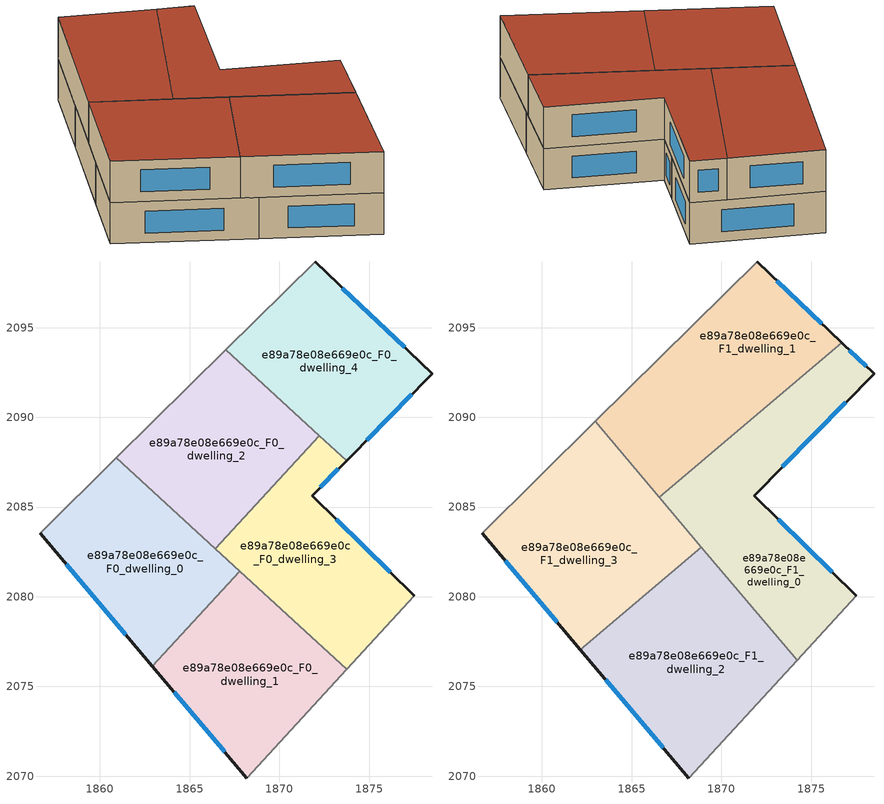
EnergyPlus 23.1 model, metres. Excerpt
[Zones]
e89a78e08e669e0c_F0_dwelling_0
 floor ground (EU_floor_Construction): 1867.78,2081.43 1862.91,2076.13 1856.66,2083.54 1860.91,2087.74 z0
 wall outside (EU_wall_Construction): 1856.66,2083.54 1862.91,2076.13 z0:3
 wall adiabatic (EU_wall_Construction): 1860.91,2087.74 1856.66,2083.54 z0:3
 wall to e89a78e08e669e0c_F0_dwelling_1 (EU_wall_Construction): 1862.91,2076.13 1867.78,2081.43 z0:3
 wall to e89a78e08e669e0c_F0_dwelling_2 (EU_wall_Construction): 1866.44,2082.66 1860.91,2087.74 z0:3
 wall to e89a78e08e669e0c_F0_dwelling_3 (EU_wall_Construction): 1867.78,2081.43 1866.44,2082.66 z0:3
 window (EU_Window_Construction): 1858.12,2081.8 1861.44,2077.87 z0.7:2.3
e89a78e08e669e0c_F0_dwelling_1
 floor ground (EU_floor_Construction): 1873.75,2075.94 1868.18,2069.89 1862.91,2076.13 1867.78,2081.43 z0
 wall outside (EU_wall_Construction): 1862.91,2076.13 1868.18,2069.89 z0:3
 wall adiabatic (EU_wall_Construction): 1868.18,2069.89 1873.75,2075.94 z0:3
 wall to e89a78e08e669e0c_F0_dwelling_3 (EU_wall_Construction): 1873.75,2075.94 1867.78,2081.43 z0:3
 window (EU_Window_Construction): 1864.15,2074.66 1866.95,2071.35 z0.7:2.3
 ceiling adiabatic (EU_roof_Construction): 1868.18,2069.89 1873.75,2075.94 1867.78,2081.43 1862.91,2076.13 z3
e89a78e08e669e0c_F0_dwelling_2
 floor ground (EU_floor_Construction): 1872.23,2088.98 1866.43,2082.66 1860.91,2087.74 1867.02,2093.77 z0
 wall to e89a78e08e669e0c_F0_dwelling_3 (EU_wall_Construction): 1866.43,2082.66 1872.23,2088.98 z0:3
 wall adiabatic (EU_wall_Construction): 1867.02,2093.77 1860.91,2087.74 z0:3
 wall to e89a78e08e669e0c_F0_dwelling_4 (EU_wall_Construction): 1872.23,2088.98 1867.02,2093.77 z0:3
e89a78e08e669e0c_F0_dwelling_3
 floor ground (EU_floor_Construction): 1873.74,2087.59 1871.83,2085.64 1877.53,2080.06 1873.75,2075.94 1866.43,2082.66 1872.23,2088.98 z0
 wall outside (EU_wall_Construction): 1877.53,2080.06 1871.83,2085.64 1873.74,2087.59 z0:3
 wall adiabatic (EU_wall_Construction): 1873.75,2075.94 1877.53,2080.06 z0:3
 wall to e89a78e08e669e0c_F0_dwelling_4 (EU_wall_Construction): 1873.74,2087.59 1872.23,2088.98 z0:3
 window (EU_Window_Construction): 1872.28,2086.1 1873.29,2087.13 / 1876.19,2081.37 1873.17,2084.33 z0.7:2.3
 ceiling adiabatic (EU_roof_Construction): 1874.22,2076.46 1867.76,2084.11 1866.43,2082.66 1873.75,2075.94 1877.53,2080.06 z3
e89a78e08e669e0c_F0_dwelling_4
 floor ground (EU_floor_Construction): 1878.51,2092.44 1873.74,2087.59 1867.02,2093.77 1871.99,2098.67 z0
 wall outside (EU_wall_Construction): 1873.74,2087.59 1878.51,2092.44 1871.99,2098.67 z0:3
 wall adiabatic (EU_wall_Construction): 1871.99,2098.67 1867.02,2093.77 z0:3
 window (EU_Window_Construction): 1876.98,2093.9 1873.52,2097.21 / 1874.86,2088.73 1877.39,2091.3 z0.7:2.3
e89a78e08e669e0c_F1_dwelling_0
 floor to e89a78e08e669e0c_F0_dwelling_3 (EU_floor_Construction): 1873.74,2087.59 1871.83,2085.64 1877.53,2080.06 1874.22,2076.46 1867.76,2084.11 1872.23,2088.98 z3
 floor to e89a78e08e669e0c_F0_dwelling_4 (EU_floor_Construction): 1878.51,2092.44 1873.74,2087.59 1871.44,2089.7 1876.71,2094.16 z3
 floor to e89a78e08e669e0c_F0_dwelling_2 (EU_floor_Construction): 1872.23,2088.98 1867.76,2084.11 1866.53,2085.55 1871.44,2089.7 z3
 wall outside (EU_wall_Construction): 1877.53,2080.06 1871.83,2085.64 1878.51,2092.44 1876.71,2094.16 z3:6
 wall to e89a78e08e669e0c_F1_dwelling_1 (EU_wall_Construction): 1876.71,2094.16 1866.53,2085.55 z3:6
 wall adiabatic (EU_wall_Construction): 1874.22,2076.46 1877.53,2080.06 z3:6
 wall to e89a78e08e669e0c_F1_dwelling_2 (EU_wall_Construction): 1868.89,2082.77 1874.22,2076.46 z3:6
 wall to e89a78e08e669e0c_F1_dwelling_3 (EU_wall_Construction): 1866.53,2085.55 1868.89,2082.77 z3:6
 window (EU_Window_Construction): 1878.09,2092.84 1877.13,2093.75 / 1873.4,2087.24 1876.94,2090.84 / 1876.19,2081.37 1873.17,2084.33 z3.7:5.3
 roof outside (EU_roof_Construction): 1877.53,2080.06 1871.83,2085.64 1878.51,2092.44 1876.71,2094.16 1866.53,2085.55 1874.22,2076.46 z6
e89a78e08e669e0c_F1_dwelling_1
 floor to e89a78e08e669e0c_F0_dwelling_4 (EU_floor_Construction): 1876.71,2094.16 1871.44,2089.7 1867.02,2093.77 1871.99,2098.67 z3
 floor to e89a78e08e669e0c_F0_dwelling_2 (EU_floor_Construction): 1871.44,2089.7 1866.53,2085.55 1862.97,2089.77 1867.02,2093.77 z3
 wall outside (EU_wall_Construction): 1876.71,2094.16 1871.99,2098.67 z3:6
 wall adiabatic (EU_wall_Construction): 1871.99,2098.67 1862.97,2089.77 z3:6
 wall to e89a78e08e669e0c_F1_dwelling_3 (EU_wall_Construction): 1862.97,2089.77 1866.53,2085.55 z3:6
 window (EU_Window_Construction): 1875.6,2095.22 1873.1,2097.61 z3.7:5.3
 roof outside (EU_roof_Construction): 1876.71,2094.16 1871.99,2098.67 1862.97,2089.77 1866.53,2085.55 z6
e89a78e08e669e0c_F1_dwelling_2
 floor to e89a78e08e669e0c_F0_dwelling_0 (EU_floor_Construction): 1867.78,2081.43 1862.91,2076.13 1862.13,2077.05 1867.55,2081.64 z3
 floor adiabatic (EU_floor_Construction): 1868.89,2082.77 1874.22,2076.46 1868.18,2069.89 1862.91,2076.13 1867.78,2081.43 1867.55,2081.64 z3
 wall outside (EU_wall_Construction): 1862.13,2077.05 1868.18,2069.89 z3:6
 wall adiabatic (EU_wall_Construction): 1868.18,2069.89 1874.22,2076.46 z3:6
 wall to e89a78e08e669e0c_F1_dwelling_3 (EU_wall_Construction): 1868.89,2082.77 1862.13,2077.05 z3:6
 window (EU_Window_Construction): 1863.55,2075.37 1866.76,2071.57 z3.7:5.3
 roof outside (EU_roof_Construction): 1868.18,2069.89 1874.22,2076.46 1868.89,2082.77 1862.13,2077.05 z6
e89a78e08e669e0c_F1_dwelling_3
 floor to e89a78e08e669e0c_F0_dwelling_0 (EU_floor_Construction): 1867.55,2081.64 1862.13,2077.05 1856.66,2083.54 1860.91,2087.74 z3
 floor adiabatic (EU_floor_Construction): 1867.76,2084.11 1868.89,2082.77 1867.55,2081.64 1866.44,2082.66 z3
 floor to e89a78e08e669e0c_F0_dwelling_2 (EU_floor_Construction): 1862.97,2089.77 1867.76,2084.11 1866.44,2082.66 1860.91,2087.74 z3
 wall outside (EU_wall_Construction): 1856.66,2083.54 1862.13,2077.05 z3:6
 wall adiabatic (EU_wall_Construction): 1862.97,2089.77 1856.66,2083.54 z3:6
 window (EU_Window_Construction): 1857.94,2082.02 1860.85,2078.58 z3.7:5.3
 roof outside (EU_roof_Construction): 1868.89,2082.77 1862.97,2089.77 1856.66,2083.54 1862.13,2077.05 z6
[Building]
EU S2 Campaign: North Axis=0; Terrain=City; Solar Distribution=FullExterior
[Site:Location]
Budapest.Ferenc.Liszt.Intl.AP: Latitude=47.437; Longitude=19.256; Time Zone=1; Elevation=185
[SizingPeriod:WeatherFileDays]
AnnualSizingPeriod: Begin Month=1; Begin Day of Month=1; End Month=12; End Day of Month=31; Day of Week for Start Day=Monday; Use Weather File Daylight Saving Period=No; Use Weather File Rain and Snow Indicators=No
[MATERIAL]
EU_InternalMass_Material: Roughness=MediumRough; Thickness=0.1; Conductivity=1; Density=1800; Specific Heat=900; Thermal Absorptance=0.9; Solar Absorptance=0.7; Visible Absorptance=0.7
[MATERIAL:NOMASS] Roughness=MediumRough; Thermal Absorptance=0.9; Solar Absorptance=0.7; Visible Absorptance=0.7
Name | Thermal Resistance
EU_wall_NoMass | 0.832559
EU_roof_NoMass | 1.39638
EU_floor_NoMass | 0.872794
[WINDOWMATERIAL:SIMPLEGLAZINGSYSTEM]
EU_Window_SimpleGlazing: UFactor=2.79869; Solar Heat Gain Coefficient=0.75; Visible Transmittance=0.75
[CONSTRUCTION]
EU_wall_Construction: EU_wall_NoMass
EU_roof_Construction: EU_roof_NoMass
EU_floor_Construction: EU_floor_NoMass
EU_Window_Construction: EU_Window_SimpleGlazing
EU_InternalMass_Construction: EU_InternalMass_Material
[ZONE] Type=1; Multiplier=1; Ceiling Height=autocalculate; Floor Area=autocalculate; Part of Total Floor Area=Yes
Name | Volume
e89a78e08e669e0c_F0_dwelling_0 | 187.458
e89a78e08e669e0c_F1_dwelling_0 | 234.353
e89a78e08e669e0c_F0_dwelling_1; e89a78e08e669e0c_F0_dwelling_2 | 187.477
e89a78e08e669e0c_F1_dwelling_1 | 234.335
e89a78e08e669e0c_F1_dwelling_2 | 234.336
e89a78e08e669e0c_F0_dwelling_3 | 187.486
e89a78e08e669e0c_F1_dwelling_3 | 234.337
e89a78e08e669e0c_F0_dwelling_4 | 187.476
[INTERNALMASS] Construction=EU_InternalMass_Construction
Name | Zone or ZoneList | Surface Area
e89a78e08e669e0c_F0_dwelling_0_EU_InternalMass | e89a78e08e669e0c_F0_dwelling_0 | 62.4869
e89a78e08e669e0c_F0_dwelling_1_EU_InternalMass | e89a78e08e669e0c_F0_dwelling_1 | 62.49
e89a78e08e669e0c_F0_dwelling_2_EU_InternalMass | e89a78e08e669e0c_F0_dwelling_2 | 62.4942
e89a78e08e669e0c_F0_dwelling_3_EU_InternalMass | e89a78e08e669e0c_F0_dwelling_3 | 62.4945
e89a78e08e669e0c_F0_dwelling_4_EU_InternalMass | e89a78e08e669e0c_F0_dwelling_4 | 62.4919
e89a78e08e669e0c_F1_dwelling_0_EU_InternalMass | e89a78e08e669e0c_F1_dwelling_0 | 78.1178
e89a78e08e669e0c_F1_dwelling_1_EU_InternalMass | e89a78e08e669e0c_F1_dwelling_1 | 78.1116
e89a78e08e669e0c_F1_dwelling_2_EU_InternalMass | e89a78e08e669e0c_F1_dwelling_2 | 78.1121
e89a78e08e669e0c_F1_dwelling_3_EU_InternalMass | e89a78e08e669e0c_F1_dwelling_3 | 78.1123
[OTHEREQUIPMENT] Fuel Type=Electricity; Design Level Calculation Method=Watts/Area; Power per Zone Floor Area=1; Fraction Latent=0; Fraction Radiant=0; Fraction Lost=0; Carbon Dioxide Generation Rate=0; EndUse Subcategory=EU_Step8_InternalGains
Name | Zone or ZoneList or Space or SpaceList | Schedule
EU_Step8_InternalGain_e89a78e08e669e0c_F0_dwelling_0_f000 | e89a78e08e669e0c_F0_dwelling_0 | EU_Step8_GainSchedule_e89a78e08e669e0c_F0_dwelling_0_f000
EU_Step8_InternalGain_e89a78e08e669e0c_F0_dwelling_1_f000 | e89a78e08e669e0c_F0_dwelling_1 | EU_Step8_GainSchedule_e89a78e08e669e0c_F0_dwelling_1_f000
EU_Step8_InternalGain_e89a78e08e669e0c_F0_dwelling_2_f000 | e89a78e08e669e0c_F0_dwelling_2 | EU_Step8_GainSchedule_e89a78e08e669e0c_F0_dwelling_2_f000
EU_Step8_InternalGain_e89a78e08e669e0c_F0_dwelling_3_f000 | e89a78e08e669e0c_F0_dwelling_3 | EU_Step8_GainSchedule_e89a78e08e669e0c_F0_dwelling_3_f000
EU_Step8_InternalGain_e89a78e08e669e0c_F0_dwelling_4_f000 | e89a78e08e669e0c_F0_dwelling_4 | EU_Step8_GainSchedule_e89a78e08e669e0c_F0_dwelling_4_f000
EU_Step8_InternalGain_e89a78e08e669e0c_F1_dwelling_0_f000 | e89a78e08e669e0c_F1_dwelling_0 | EU_Step8_GainSchedule_e89a78e08e669e0c_F1_dwelling_0_f000
EU_Step8_InternalGain_e89a78e08e669e0c_F1_dwelling_1_f000 | e89a78e08e669e0c_F1_dwelling_1 | EU_Step8_GainSchedule_e89a78e08e669e0c_F1_dwelling_1_f000
EU_Step8_InternalGain_e89a78e08e669e0c_F1_dwelling_2_f000 | e89a78e08e669e0c_F1_dwelling_2 | EU_Step8_GainSchedule_e89a78e08e669e0c_F1_dwelling_2_f000
EU_Step8_InternalGain_e89a78e08e669e0c_F1_dwelling_3_f000 | e89a78e08e669e0c_F1_dwelling_3 | EU_Step8_GainSchedule_e89a78e08e669e0c_F1_dwelling_3_f000
[ZONEVENTILATION:DESIGNFLOWRATE] Schedule=EU_AlwaysOn; Design Flow Rate Calculation Method=AirChanges/Hour; Air Changes per Hour=0.475469; Ventilation Type=Natural; Fan Pressure Rise=0; Fan Total Efficiency=1; Constant Term Coefficient=1; Temperature Term Coefficient=0; Velocity Term Coefficient=0; Velocity Squared Term Coefficient=0; Minimum Indoor Temperature=-100; Maximum Indoor Temperature=100; Delta Temperature=-100; Minimum Outdoor Temperature=-100; Maximum Outdoor Temperature=100; Maximum Wind Speed=40
Name | Zone or ZoneList or Space or SpaceList
EU_ConstantAir_e89a78e08e669e0c_F0_dwelling_0 | e89a78e08e669e0c_F0_dwelling_0
EU_ConstantAir_e89a78e08e669e0c_F0_dwelling_1 | e89a78e08e669e0c_F0_dwelling_1
EU_ConstantAir_e89a78e08e669e0c_F0_dwelling_2 | e89a78e08e669e0c_F0_dwelling_2
EU_ConstantAir_e89a78e08e669e0c_F0_dwelling_3 | e89a78e08e669e0c_F0_dwelling_3
EU_ConstantAir_e89a78e08e669e0c_F0_dwelling_4 | e89a78e08e669e0c_F0_dwelling_4
EU_ConstantAir_e89a78e08e669e0c_F1_dwelling_0 | e89a78e08e669e0c_F1_dwelling_0
EU_ConstantAir_e89a78e08e669e0c_F1_dwelling_1 | e89a78e08e669e0c_F1_dwelling_1
EU_ConstantAir_e89a78e08e669e0c_F1_dwelling_2 | e89a78e08e669e0c_F1_dwelling_2
EU_ConstantAir_e89a78e08e669e0c_F1_dwelling_3 | e89a78e08e669e0c_F1_dwelling_3
[HVACTEMPLATE:THERMOSTAT] Constant Heating Setpoint=20; Constant Cooling Setpoint=50
EU_HeatOnly_e89a78e08e669e0c_F0_dwelling_0; EU_HeatOnly_e89a78e08e669e0c_F0_dwelling_1; EU_HeatOnly_e89a78e08e669e0c_F0_dwelling_2; EU_HeatOnly_e89a78e08e669e0c_F0_dwelling_3; EU_HeatOnly_e89a78e08e669e0c_F0_dwelling_4; EU_HeatOnly_e89a78e08e669e0c_F1_dwelling_0; EU_HeatOnly_e89a78e08e669e0c_F1_dwelling_1; EU_HeatOnly_e89a78e08e669e0c_F1_dwelling_2; EU_HeatOnly_e89a78e08e669e0c_F1_dwelling_3
[HVACTEMPLATE:ZONE:IDEALLOADSAIRSYSTEM] System Availability Schedule=EU_AlwaysOn; Maximum Heating Supply Air Temperature=50; Minimum Cooling Supply Air Temperature=13; Maximum Heating Supply Air Humidity Ratio=0.0156; Minimum Cooling Supply Air Humidity Ratio=0.0077; Heating Limit=NoLimit; Cooling Limit=NoLimit; Heating Availability Schedule=EU_AlwaysOn; Cooling Availability Schedule=EU_CoolingOff; Dehumidification Control Type=ConstantSensibleHeatRatio; Cooling Sensible Heat Ratio=0.7; Dehumidification Setpoint=60; Humidification Control Type=None; Humidification Setpoint=30; Outdoor Air Method=None; Outdoor Air Flow Rate per Person=0.00944; Outdoor Air Flow Rate per Zone Floor Area=0; Outdoor Air Flow Rate per Zone=0; Demand Controlled Ventilation Type=None; Outdoor Air Economizer Type=NoEconomizer; Heat Recovery Type=None; Sensible Heat Recovery Effectiveness=0.7; Latent Heat Recovery Effectiveness=0.65
Name | Template Thermostat
e89a78e08e669e0c_F0_dwelling_0 | EU_HeatOnly_e89a78e08e669e0c_F0_dwelling_0
e89a78e08e669e0c_F0_dwelling_1 | EU_HeatOnly_e89a78e08e669e0c_F0_dwelling_1
e89a78e08e669e0c_F0_dwelling_2 | EU_HeatOnly_e89a78e08e669e0c_F0_dwelling_2
e89a78e08e669e0c_F0_dwelling_3 | EU_HeatOnly_e89a78e08e669e0c_F0_dwelling_3
e89a78e08e669e0c_F0_dwelling_4 | EU_HeatOnly_e89a78e08e669e0c_F0_dwelling_4
e89a78e08e669e0c_F1_dwelling_0 | EU_HeatOnly_e89a78e08e669e0c_F1_dwelling_0
e89a78e08e669e0c_F1_dwelling_1 | EU_HeatOnly_e89a78e08e669e0c_F1_dwelling_1
e89a78e08e669e0c_F1_dwelling_2 | EU_HeatOnly_e89a78e08e669e0c_F1_dwelling_2
e89a78e08e669e0c_F1_dwelling_3 | EU_HeatOnly_e89a78e08e669e0c_F1_dwelling_3
[SIZING:ZONE] Zone Cooling Design Supply Air Temperature Input Method=SupplyAirTemperature; Zone Cooling Design Supply Air Temperature=13; Zone Heating Design Supply Air Temperature Input Method=SupplyAirTemperature; Zone Heating Design Supply Air Temperature=50; Zone Cooling Design Supply Air Humidity Ratio=0.008; Zone Heating Design Supply Air Humidity Ratio=0.008; Cooling Design Air Flow Method=DesignDay; Cooling Design Air Flow Rate=0; Cooling Minimum Air Flow per Zone Floor Area=0.000762; Cooling Minimum Air Flow=0; Cooling Minimum Air Flow Fraction=0.2; Heating Design Air Flow Method=DesignDay; Heating Design Air Flow Rate=0; Heating Maximum Air Flow per Zone Floor Area=0.002032; Heating Maximum Air Flow=0.141576; Heating Maximum Air Flow Fraction=0.3; Account for Dedicated Outdoor Air System=No; Dedicated Outdoor Air System Control Strategy=NeutralSupplyAir; Dedicated Outdoor Air Low Setpoint Temperature for Design=autosize; Dedicated Outdoor Air High Setpoint Temperature for Design=autosize; Zone Load Sizing Method=Sensible Load Only No Latent Load; Zone Latent Cooling Design Supply Air Humidity Ratio Input Method=HumidityRatioDifference; Zone Cooling Design Supply Air Humidity Ratio Difference=0.005; Zone Latent Heating Design Supply Air Humidity Ratio Input Method=HumidityRatioDifference; Zone Humidification Design Supply Air Humidity Ratio Difference=0.005
e89a78e08e669e0c_F0_dwelling_0; e89a78e08e669e0c_F0_dwelling_1; e89a78e08e669e0c_F0_dwelling_2; e89a78e08e669e0c_F0_dwelling_3; e89a78e08e669e0c_F0_dwelling_4; e89a78e08e669e0c_F1_dwelling_0; e89a78e08e669e0c_F1_dwelling_1; e89a78e08e669e0c_F1_dwelling_2; e89a78e08e669e0c_F1_dwelling_3
[SCHEDULE:CONSTANT]
Name | Hourly Value
EU_AlwaysOn | 1
EU_CoolingOff | 0
[SCHEDULE:FILE] Column Number=1; Rows to Skip at Top=0; Number of Hours of Data=8760; Column Separator=Comma; Interpolate to Timestep=No; Minutes per Item=60; Adjust Schedule for Daylight Savings=Yes
Name | File
EU_Step8_GainSchedule_e89a78e08e669e0c_F0_dwelling_0_f000 | ../../schedules/e89a78e08e669e0c/e89a78e08e669e0c_F0_dwelling_0_f000_gain.csv
EU_Step8_GainSchedule_e89a78e08e669e0c_F0_dwelling_1_f000 | ../../schedules/e89a78e08e669e0c/e89a78e08e669e0c_F0_dwelling_1_f000_gain.csv
EU_Step8_GainSchedule_e89a78e08e669e0c_F0_dwelling_2_f000 | ../../schedules/e89a78e08e669e0c/e89a78e08e669e0c_F0_dwelling_2_f000_gain.csv
EU_Step8_GainSchedule_e89a78e08e669e0c_F0_dwelling_3_f000 | ../../schedules/e89a78e08e669e0c/e89a78e08e669e0c_F0_dwelling_3_f000_gain.csv
EU_Step8_GainSchedule_e89a78e08e669e0c_F0_dwelling_4_f000 | ../../schedules/e89a78e08e669e0c/e89a78e08e669e0c_F0_dwelling_4_f000_gain.csv
EU_Step8_GainSchedule_e89a78e08e669e0c_F1_dwelling_0_f000 | ../../schedules/e89a78e08e669e0c/e89a78e08e669e0c_F1_dwelling_0_f000_gain.csv
EU_Step8_GainSchedule_e89a78e08e669e0c_F1_dwelling_1_f000 | ../../schedules/e89a78e08e669e0c/e89a78e08e669e0c_F1_dwelling_1_f000_gain.csv
EU_Step8_GainSchedule_e89a78e08e669e0c_F1_dwelling_2_f000 | ../../schedules/e89a78e08e669e0c/e89a78e08e669e0c_F1_dwelling_2_f000_gain.csv
EU_Step8_GainSchedule_e89a78e08e669e0c_F1_dwelling_3_f000 | ../../schedules/e89a78e08e669e0c/e89a78e08e669e0c_F1_dwelling_3_f000_gain.csv
